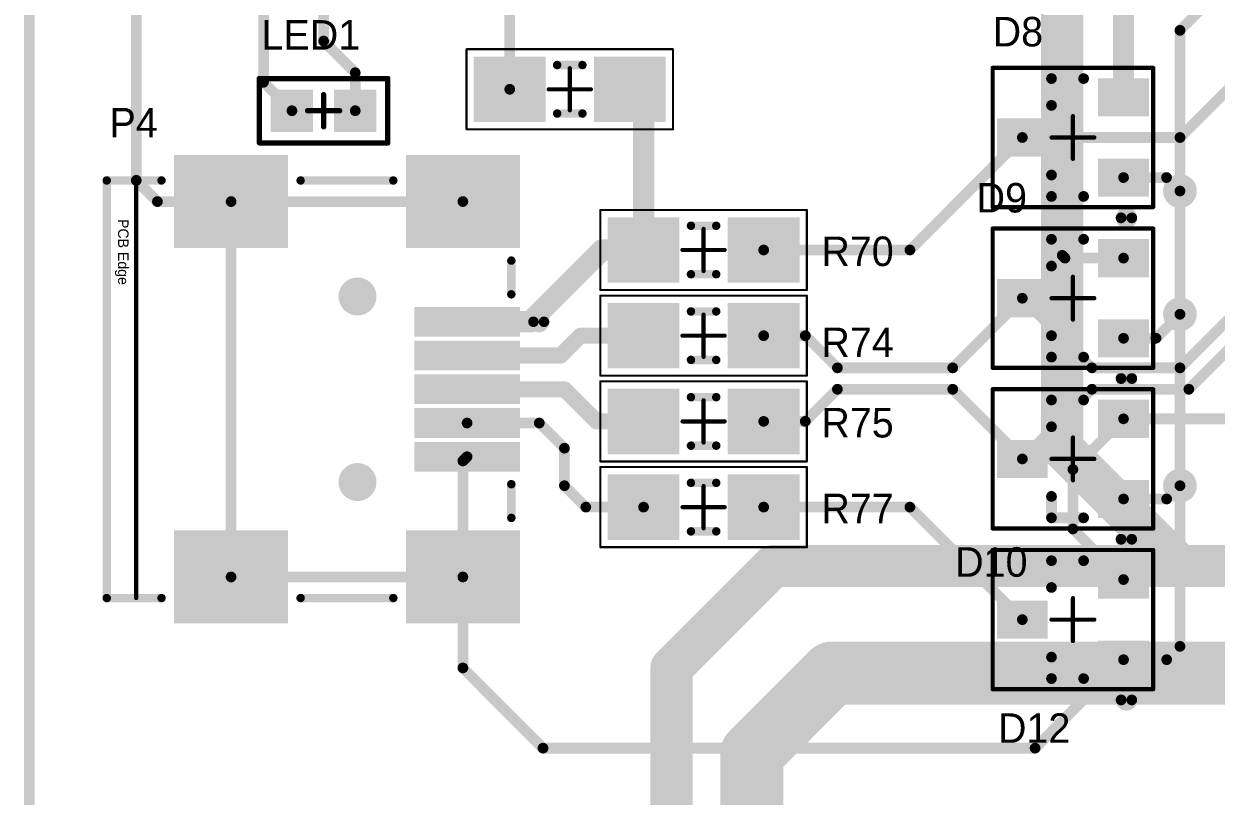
# Model space of a CAD drawing. Header units: millimetres. Extents: x 37 to 246, y 26 to 184.
# Drawn here: x 37.34 to 65.63, y 119.01 to 137.31 of the extents above; entities that cross this region are included whole.
import ezdxf

# ---------------------------------------------------------------- set-up
doc = ezdxf.new("R2010")
doc.units = ezdxf.units.MM
for name, color, linetype in [('BottomLayer', 5, 'Continuous'), ('BottomSolder', 6, 'Continuous'), ('KeepOutLayer', 6, 'Continuous'), ('Mechanical1', 6, 'Continuous'), ('Mechanical15', 56, 'Continuous'), ('MultiLayer', 9, 'Continuous'), ('PadHoleLayer', 156, 'Continuous'), ('TopLayer', 1, 'Continuous'), ('TopOverlay', 2, 'Continuous'), ('TopPaste', 8, 'Continuous'), ('TopSolder', 216, 'Continuous'), ('ViaHoleLayer', 16, 'Continuous')]:
    doc.layers.add(name, color=color, linetype=linetype)

msp = doc.modelspace()

# ---------------------------------------------------------------- linework, layer by layer
at = {"layer": 'BottomLayer'}
for points, const_width in [([(61.976, 131.826), (61.976, 138.684)], 1), ([(64.77, 137.16), (65.405, 137.795)], 0.254), ([(64.77, 133.35), (64.77, 137.16)], 0.254), ([(64.77, 130.429), (64.77, 133.35)], 0.254), ([(61.976, 127.254), (61.976, 131.826)], 1), ([(64.77, 126.365), (64.77, 130.429)], 0.254), ([(61.976, 127.254), (64.77, 124.46)], 1), ([(52.705, 122.047), (55.118, 124.46)], 1), ([(55.118, 124.46), (64.77, 124.46)], 1), ([(64.77, 124.46), (69.977, 124.46)], 1), ([(52.705, 96.52), (52.705, 122.047)], 1), ([(54.61, 120.015), (56.515, 121.92)], 1.5), ([(56.515, 121.92), (72.644, 121.92)], 1.5), ([(54.61, 109.855), (54.61, 120.015)], 1.5)]:
    msp.add_lwpolyline(points, dxfattribs=dict(at, const_width=const_width))
for points, const_width in [([(64.706, 137.16, 1), (64.834, 137.16, 1)], 0.127), ([(64.706, 137.16, 1), (64.834, 137.16, 1)], 0.127), ([(64.57, 133.35, 1), (64.97, 133.35, 1)], 0.4), ([(64.706, 133.35, 1), (64.834, 133.35, 1)], 0.127), ([(64.706, 133.35, 1), (64.834, 133.35, 1)], 0.127), ([(61.726, 131.826, 1), (62.226, 131.826, 1)], 0.5), ([(61.726, 131.826, 1), (62.226, 131.826, 1)], 0.5), ([(61.776, 131.826, 1), (62.176, 131.826, 1)], 0.4), ([(45.105, 130.851, 1), (45.405, 130.851, 1)], 0.3), ([(64.57, 130.429, 1), (64.97, 130.429, 1)], 0.4), ([(64.706, 130.429, 1), (64.834, 130.429, 1)], 0.127), ([(64.706, 130.429, 1), (64.834, 130.429, 1)], 0.127), ([(61.726, 127.254, 1), (62.226, 127.254, 1)], 0.5), ([(61.726, 127.254, 1), (62.226, 127.254, 1)], 0.5), ([(45.105, 126.451, 1), (45.405, 126.451, 1)], 0.3), ([(64.57, 126.365, 1), (64.97, 126.365, 1)], 0.4), ([(64.706, 126.365, 1), (64.834, 126.365, 1)], 0.127), ([(54.868, 124.46, 1), (55.368, 124.46, 1)], 0.5), ([(54.868, 124.46, 1), (55.368, 124.46, 1)], 0.5), ([(64.52, 124.46, 1), (65.02, 124.46, 1)], 0.5), ([(64.52, 124.46, 1), (65.02, 124.46, 1)], 0.5), ([(64.52, 124.46, 1), (65.02, 124.46, 1)], 0.5), ([(52.455, 122.047, 1), (52.955, 122.047, 1)], 0.5), ([(52.455, 122.047, 1), (52.955, 122.047, 1)], 0.5), ([(56.14, 121.92, 1), (56.89, 121.92, 1)], 0.75), ([(56.14, 121.92, 1), (56.89, 121.92, 1)], 0.75), ([(54.235, 120.015, 1), (54.985, 120.015, 1)], 0.75), ([(54.235, 120.015, 1), (54.985, 120.015, 1)], 0.75)]:
    msp.add_lwpolyline(points, format="xyb", close=True, dxfattribs=dict(at, const_width=const_width))
at = {"layer": 'BottomSolder', "const_width": 0.402}
for points in [[(45.054, 130.851, 1), (45.456, 130.851, 1)], [(45.054, 126.451, 1), (45.456, 126.451, 1)]]:
    msp.add_lwpolyline(points, format="xyb", close=True, dxfattribs=at)
at = {"layer": 'KeepOutLayer', "const_width": 0.254}
msp.add_lwpolyline([(37.465, 26.035), (37.465, 183.515)], dxfattribs=at)
at = {"layer": 'Mechanical1', "const_width": 0.1}
msp.add_lwpolyline([(40.005, 123.701), (40.005, 133.601)], dxfattribs=at)
at = {"layer": 'Mechanical1', "const_width": 0.05}
for points in [[(39.98, 133.601, 1), (40.03, 133.601, 1)], [(39.98, 123.701, 1), (40.03, 123.701, 1)]]:
    msp.add_lwpolyline(points, format="xyb", close=True, dxfattribs=at)
at = {"layer": 'Mechanical15'}
for points, const_width in [([(47.842, 134.813), (47.842, 136.713)], 0.05), ([(47.842, 136.713), (52.742, 136.713)], 0.05), ([(52.742, 134.813), (52.742, 136.713)], 0.05), ([(42.926, 136.017), (45.974, 136.017)], 0.127), ([(42.926, 134.493), (42.926, 136.017)], 0.127), ([(45.974, 134.493), (45.974, 136.017)], 0.127), ([(50.292, 135.263), (50.292, 136.263)], 0.1), ([(60.325, 132.969), (60.325, 136.271)], 0.1), ([(60.325, 136.271), (64.135, 136.271)], 0.1), ([(64.135, 132.969), (64.135, 136.271)], 0.1), ([(49.792, 135.763), (50.792, 135.763)], 0.1), ([(44.45, 134.874), (44.45, 135.636)], 0.127), ([(44.069, 135.255), (44.831, 135.255)], 0.127), ([(62.23, 134.112), (62.23, 135.128)], 0.1), ([(47.842, 134.813), (52.742, 134.813)], 0.05), ([(61.722, 134.62), (62.738, 134.62)], 0.1), ([(42.926, 134.493), (45.974, 134.493)], 0.127), ([(60.325, 132.969), (64.135, 132.969)], 0.1), ([(51.017, 131.003), (51.017, 132.903)], 0.05), ([(51.017, 132.903), (55.917, 132.903)], 0.05), ([(55.917, 131.003), (55.917, 132.903)], 0.05), ([(53.467, 131.453), (53.467, 132.453)], 0.1), ([(60.325, 129.159), (60.325, 132.461)], 0.1), ([(60.325, 132.461), (64.135, 132.461)], 0.1), ([(64.135, 129.159), (64.135, 132.461)], 0.1), ([(52.967, 131.953), (53.967, 131.953)], 0.1), ([(62.23, 130.302), (62.23, 131.318)], 0.1), ([(51.017, 131.003), (55.917, 131.003)], 0.05), ([(51.017, 130.871), (55.917, 130.871)], 0.05), ([(51.017, 128.971), (51.017, 130.871)], 0.05), ([(55.917, 128.971), (55.917, 130.871)], 0.05), ([(61.722, 130.81), (62.738, 130.81)], 0.1), ([(53.467, 129.421), (53.467, 130.421)], 0.1), ([(52.967, 129.921), (53.967, 129.921)], 0.1), ([(60.325, 129.159), (64.135, 129.159)], 0.1), ([(51.017, 128.971), (55.917, 128.971)], 0.05), ([(51.017, 126.939), (51.017, 128.839)], 0.05), ([(51.017, 128.839), (55.917, 128.839)], 0.05), ([(55.917, 126.939), (55.917, 128.839)], 0.05), ([(53.467, 127.389), (53.467, 128.389)], 0.1), ([(60.325, 125.349), (60.325, 128.651)], 0.1), ([(60.325, 128.651), (64.135, 128.651)], 0.1), ([(64.135, 125.349), (64.135, 128.651)], 0.1), ([(52.967, 127.889), (53.967, 127.889)], 0.1), ([(62.23, 126.492), (62.23, 127.508)], 0.1), ([(61.722, 127), (62.738, 127)], 0.1), ([(51.017, 126.939), (55.917, 126.939)], 0.05), ([(51.017, 126.807), (55.917, 126.807)], 0.05), ([(51.017, 124.907), (51.017, 126.807)], 0.05), ([(55.917, 124.907), (55.917, 126.807)], 0.05), ([(53.467, 125.357), (53.467, 126.357)], 0.1), ([(52.967, 125.857), (53.967, 125.857)], 0.1), ([(60.325, 125.349), (64.135, 125.349)], 0.1), ([(51.017, 124.907), (55.917, 124.907)], 0.05), ([(60.325, 121.539), (60.325, 124.841)], 0.1), ([(60.325, 124.841), (64.135, 124.841)], 0.1), ([(64.135, 121.539), (64.135, 124.841)], 0.1), ([(62.23, 122.682), (62.23, 123.698)], 0.1), ([(61.722, 123.19), (62.738, 123.19)], 0.1), ([(60.325, 121.539), (64.135, 121.539)], 0.1)]:
    msp.add_lwpolyline(points, dxfattribs=dict(at, const_width=const_width))
for points, const_width in [([(47.83, 136.713, 1), (47.854, 136.713, 1)], 0.025), ([(47.83, 136.713, 1), (47.854, 136.713, 1)], 0.025), ([(52.73, 136.713, 1), (52.754, 136.713, 1)], 0.025), ([(52.73, 136.713, 1), (52.754, 136.713, 1)], 0.025), ([(42.894, 136.017, 1), (42.958, 136.017, 1)], 0.0635), ([(42.894, 136.017, 1), (42.958, 136.017, 1)], 0.0635), ([(45.942, 136.017, 1), (46.006, 136.017, 1)], 0.0635), ([(45.942, 136.017, 1), (46.006, 136.017, 1)], 0.0635), ([(50.267, 136.263, 1), (50.317, 136.263, 1)], 0.05), ([(60.3, 136.271, 1), (60.35, 136.271, 1)], 0.05), ([(60.3, 136.271, 1), (60.35, 136.271, 1)], 0.05), ([(64.11, 136.271, 1), (64.16, 136.271, 1)], 0.05), ([(64.11, 136.271, 1), (64.16, 136.271, 1)], 0.05), ([(49.767, 135.763, 1), (49.817, 135.763, 1)], 0.05), ([(50.767, 135.763, 1), (50.817, 135.763, 1)], 0.05), ([(44.418, 135.636, 1), (44.482, 135.636, 1)], 0.0635), ([(44.037, 135.255, 1), (44.101, 135.255, 1)], 0.0635), ([(44.799, 135.255, 1), (44.863, 135.255, 1)], 0.0635), ([(50.267, 135.263, 1), (50.317, 135.263, 1)], 0.05), ([(62.205, 135.128, 1), (62.255, 135.128, 1)], 0.05), ([(44.418, 134.874, 1), (44.482, 134.874, 1)], 0.0635), ([(47.83, 134.813, 1), (47.854, 134.813, 1)], 0.025), ([(47.83, 134.813, 1), (47.854, 134.813, 1)], 0.025), ([(52.73, 134.813, 1), (52.754, 134.813, 1)], 0.025), ([(52.73, 134.813, 1), (52.754, 134.813, 1)], 0.025), ([(61.697, 134.62, 1), (61.747, 134.62, 1)], 0.05), ([(62.713, 134.62, 1), (62.763, 134.62, 1)], 0.05), ([(42.894, 134.493, 1), (42.958, 134.493, 1)], 0.0635), ([(42.894, 134.493, 1), (42.958, 134.493, 1)], 0.0635), ([(45.942, 134.493, 1), (46.006, 134.493, 1)], 0.0635), ([(45.942, 134.493, 1), (46.006, 134.493, 1)], 0.0635), ([(62.205, 134.112, 1), (62.255, 134.112, 1)], 0.05), ([(60.3, 132.969, 1), (60.35, 132.969, 1)], 0.05), ([(60.3, 132.969, 1), (60.35, 132.969, 1)], 0.05), ([(64.11, 132.969, 1), (64.16, 132.969, 1)], 0.05), ([(64.11, 132.969, 1), (64.16, 132.969, 1)], 0.05), ([(51.005, 132.903, 1), (51.029, 132.903, 1)], 0.025), ([(51.005, 132.903, 1), (51.029, 132.903, 1)], 0.025), ([(55.905, 132.903, 1), (55.929, 132.903, 1)], 0.025), ([(55.905, 132.903, 1), (55.929, 132.903, 1)], 0.025), ([(53.442, 132.453, 1), (53.492, 132.453, 1)], 0.05), ([(60.3, 132.461, 1), (60.35, 132.461, 1)], 0.05), ([(60.3, 132.461, 1), (60.35, 132.461, 1)], 0.05), ([(64.11, 132.461, 1), (64.16, 132.461, 1)], 0.05), ([(64.11, 132.461, 1), (64.16, 132.461, 1)], 0.05), ([(52.942, 131.953, 1), (52.992, 131.953, 1)], 0.05), ([(53.942, 131.953, 1), (53.992, 131.953, 1)], 0.05), ([(53.442, 131.453, 1), (53.492, 131.453, 1)], 0.05), ([(62.205, 131.318, 1), (62.255, 131.318, 1)], 0.05), ([(51.005, 131.003, 1), (51.029, 131.003, 1)], 0.025), ([(51.005, 131.003, 1), (51.029, 131.003, 1)], 0.025), ([(55.905, 131.003, 1), (55.929, 131.003, 1)], 0.025), ([(55.905, 131.003, 1), (55.929, 131.003, 1)], 0.025), ([(51.005, 130.871, 1), (51.029, 130.871, 1)], 0.025), ([(51.005, 130.871, 1), (51.029, 130.871, 1)], 0.025), ([(55.905, 130.871, 1), (55.929, 130.871, 1)], 0.025), ([(55.905, 130.871, 1), (55.929, 130.871, 1)], 0.025), ([(61.697, 130.81, 1), (61.747, 130.81, 1)], 0.05), ([(62.713, 130.81, 1), (62.763, 130.81, 1)], 0.05), ([(53.442, 130.421, 1), (53.492, 130.421, 1)], 0.05), ([(62.205, 130.302, 1), (62.255, 130.302, 1)], 0.05), ([(52.942, 129.921, 1), (52.992, 129.921, 1)], 0.05), ([(53.942, 129.921, 1), (53.992, 129.921, 1)], 0.05), ([(53.442, 129.421, 1), (53.492, 129.421, 1)], 0.05), ([(60.3, 129.159, 1), (60.35, 129.159, 1)], 0.05), ([(60.3, 129.159, 1), (60.35, 129.159, 1)], 0.05), ([(64.11, 129.159, 1), (64.16, 129.159, 1)], 0.05), ([(64.11, 129.159, 1), (64.16, 129.159, 1)], 0.05), ([(51.005, 128.971, 1), (51.029, 128.971, 1)], 0.025), ([(51.005, 128.971, 1), (51.029, 128.971, 1)], 0.025), ([(51.005, 128.839, 1), (51.029, 128.839, 1)], 0.025), ([(51.005, 128.839, 1), (51.029, 128.839, 1)], 0.025), ([(55.905, 128.971, 1), (55.929, 128.971, 1)], 0.025), ([(55.905, 128.971, 1), (55.929, 128.971, 1)], 0.025), ([(55.905, 128.839, 1), (55.929, 128.839, 1)], 0.025), ([(55.905, 128.839, 1), (55.929, 128.839, 1)], 0.025), ([(53.442, 128.389, 1), (53.492, 128.389, 1)], 0.05), ([(60.3, 128.651, 1), (60.35, 128.651, 1)], 0.05), ([(60.3, 128.651, 1), (60.35, 128.651, 1)], 0.05), ([(64.11, 128.651, 1), (64.16, 128.651, 1)], 0.05), ([(64.11, 128.651, 1), (64.16, 128.651, 1)], 0.05), ([(52.942, 127.889, 1), (52.992, 127.889, 1)], 0.05), ([(53.942, 127.889, 1), (53.992, 127.889, 1)], 0.05), ([(53.442, 127.389, 1), (53.492, 127.389, 1)], 0.05), ([(62.205, 127.508, 1), (62.255, 127.508, 1)], 0.05), ([(61.697, 127, 1), (61.747, 127, 1)], 0.05), ([(62.713, 127, 1), (62.763, 127, 1)], 0.05), ([(51.005, 126.939, 1), (51.029, 126.939, 1)], 0.025), ([(51.005, 126.939, 1), (51.029, 126.939, 1)], 0.025), ([(51.005, 126.807, 1), (51.029, 126.807, 1)], 0.025), ([(51.005, 126.807, 1), (51.029, 126.807, 1)], 0.025), ([(55.905, 126.939, 1), (55.929, 126.939, 1)], 0.025), ([(55.905, 126.939, 1), (55.929, 126.939, 1)], 0.025), ([(55.905, 126.807, 1), (55.929, 126.807, 1)], 0.025), ([(55.905, 126.807, 1), (55.929, 126.807, 1)], 0.025), ([(62.205, 126.492, 1), (62.255, 126.492, 1)], 0.05), ([(53.442, 126.357, 1), (53.492, 126.357, 1)], 0.05), ([(52.942, 125.857, 1), (52.992, 125.857, 1)], 0.05), ([(53.942, 125.857, 1), (53.992, 125.857, 1)], 0.05), ([(53.442, 125.357, 1), (53.492, 125.357, 1)], 0.05), ([(60.3, 125.349, 1), (60.35, 125.349, 1)], 0.05), ([(60.3, 125.349, 1), (60.35, 125.349, 1)], 0.05), ([(64.11, 125.349, 1), (64.16, 125.349, 1)], 0.05), ([(64.11, 125.349, 1), (64.16, 125.349, 1)], 0.05), ([(51.005, 124.907, 1), (51.029, 124.907, 1)], 0.025), ([(51.005, 124.907, 1), (51.029, 124.907, 1)], 0.025), ([(55.905, 124.907, 1), (55.929, 124.907, 1)], 0.025), ([(55.905, 124.907, 1), (55.929, 124.907, 1)], 0.025), ([(60.3, 124.841, 1), (60.35, 124.841, 1)], 0.05), ([(60.3, 124.841, 1), (60.35, 124.841, 1)], 0.05), ([(64.11, 124.841, 1), (64.16, 124.841, 1)], 0.05), ([(64.11, 124.841, 1), (64.16, 124.841, 1)], 0.05), ([(62.205, 123.698, 1), (62.255, 123.698, 1)], 0.05), ([(61.697, 123.19, 1), (61.747, 123.19, 1)], 0.05), ([(62.713, 123.19, 1), (62.763, 123.19, 1)], 0.05), ([(62.205, 122.682, 1), (62.255, 122.682, 1)], 0.05), ([(60.3, 121.539, 1), (60.35, 121.539, 1)], 0.05), ([(60.3, 121.539, 1), (60.35, 121.539, 1)], 0.05), ([(64.11, 121.539, 1), (64.16, 121.539, 1)], 0.05), ([(64.11, 121.539, 1), (64.16, 121.539, 1)], 0.05)]:
    msp.add_lwpolyline(points, format="xyb", close=True, dxfattribs=dict(at, const_width=const_width))
at = {"layer": 'MultiLayer', "const_width": 0.4}
for points in [[(64.57, 133.35, 1), (64.97, 133.35, 1)], [(61.776, 131.826, 1), (62.176, 131.826, 1)], [(64.57, 130.429, 1), (64.97, 130.429, 1)], [(64.57, 126.365, 1), (64.97, 126.365, 1)]]:
    msp.add_lwpolyline(points, format="xyb", close=True, dxfattribs=at)
at = {"layer": 'PadHoleLayer', "const_width": 0.45}
for points in [[(45.03, 130.851, 1), (45.48, 130.851, 1)], [(45.03, 126.451, 1), (45.48, 126.451, 1)]]:
    msp.add_lwpolyline(points, format="xyb", close=True, dxfattribs=at)
at = {"layer": 'TopLayer'}
for points, const_width in [([(40.005, 133.604), (40.005, 142.113)], 0.254), ([(48.867, 135.763), (48.867, 140.087)], 0.254), ([(44.45, 136.906), (44.45, 139.827)], 0.254), ([(63.43, 135.57), (63.43, 139.575)], 0.5), ([(43.025, 135.93), (43.025, 138.43)], 0.254), ([(64.77, 134.62), (68.58, 138.43)], 0.254), ([(44.45, 136.906), (45.2, 136.156)], 0.254), ([(45.2, 135.255), (45.2, 136.156)], 0.254), ([(43.025, 135.93), (43.7, 135.255)], 0.254), ([(51.717, 135.763), (52.042, 135.438)], 0.508), ([(52.042, 131.953), (52.042, 135.438)], 0.508), ([(58.363, 131.953), (61.03, 134.62)], 0.254), ([(61.03, 134.62), (64.77, 134.62)], 0.254), ([(40.005, 133.604), (40.508, 133.101)], 0.254), ([(63.43, 133.67), (64.45, 133.67)], 0.254), ([(64.45, 133.67), (64.77, 133.35)], 0.254), ([(40.508, 133.101), (42.255, 133.101)], 0.254), ([(42.255, 133.101), (47.755, 133.101)], 0.254), ([(42.255, 124.201), (42.255, 133.101)], 0.254), ([(49.352, 130.251), (51.054, 131.953)], 0.508), ([(51.054, 131.953), (52.042, 131.953)], 0.508), ([(54.892, 131.953), (58.363, 131.953)], 0.254), ([(61.976, 131.826), (62.042, 131.76)], 0.254), ([(62.042, 131.76), (63.43, 131.76)], 0.254), ([(59.379, 129.159), (61.03, 130.81)], 0.254), ([(61.03, 130.81), (62.681, 129.159)], 0.254), ([(47.855, 130.251), (49.352, 130.251)], 0.508), ([(64.201, 129.86), (64.77, 130.429)], 0.254), ([(64.77, 129.159), (66.04, 130.429)], 0.254), ([(64.98, 128.651), (66.548, 130.219)], 0.254), ([(50.076, 129.451), (50.546, 129.921)], 0.381), ([(50.546, 129.921), (52.042, 129.921)], 0.381), ([(54.892, 129.921), (55.88, 129.921)], 0.254), ([(55.88, 129.921), (56.642, 129.159)], 0.254), ([(63.43, 129.86), (64.201, 129.86)], 0.254), ([(47.855, 129.451), (50.076, 129.451)], 0.381), ([(56.642, 129.159), (59.379, 129.159)], 0.254), ([(62.681, 129.159), (64.77, 129.159)], 0.254), ([(47.855, 128.651), (50.165, 128.651)], 0.381), ([(50.165, 128.651), (50.927, 127.889)], 0.381), ([(55.88, 127.889), (56.642, 128.651)], 0.254), ([(56.642, 128.651), (59.379, 128.651)], 0.254), ([(59.379, 128.651), (61.03, 127)], 0.254), ([(61.03, 127), (62.681, 128.651)], 0.254), ([(62.681, 128.651), (64.98, 128.651)], 0.254), ([(47.855, 127.851), (49.568, 127.851)], 0.254), ([(49.568, 127.851), (50.165, 127.254)], 0.254), ([(50.927, 127.889), (52.042, 127.889)], 0.381), ([(54.892, 127.889), (55.88, 127.889)], 0.254), ([(62.23, 126.75), (63.43, 127.95)], 0.254), ([(63.43, 127.95), (68.019, 127.95)], 0.254), ([(50.165, 126.365), (50.165, 127.254)], 0.254), ([(47.755, 126.951), (47.855, 127.051)], 0.254), ([(47.755, 124.201), (47.755, 126.951)], 0.254), ([(62.23, 125.34), (62.23, 126.75)], 0.254), ([(50.165, 126.365), (50.673, 125.857)], 0.254), ([(64.455, 126.05), (64.77, 126.365)], 0.254), ([(64.77, 122.555), (64.77, 126.365)], 0.254), ([(63.43, 126.05), (64.455, 126.05)], 0.254), ([(50.673, 125.857), (52.042, 125.857)], 0.254), ([(54.892, 125.857), (58.363, 125.857)], 0.254), ([(58.363, 125.857), (61.03, 123.19)], 0.254), ([(62.23, 125.34), (63.43, 124.14)], 0.254), ([(42.255, 124.201), (47.755, 124.201)], 0.254), ([(47.755, 122.044), (47.755, 124.201)], 0.254), ([(64.455, 122.24), (64.77, 122.555)], 0.254), ([(61.332, 120.142), (63.43, 122.24)], 0.254), ([(63.43, 122.24), (64.455, 122.24)], 0.254), ([(47.755, 122.044), (49.657, 120.142)], 0.254), ([(49.657, 120.142), (61.332, 120.142)], 0.254)]:
    msp.add_lwpolyline(points, dxfattribs=dict(at, const_width=const_width))
for points, const_width in [([(44.386, 136.906, 1), (44.514, 136.906, 1)], 0.127), ([(44.386, 136.906, 1), (44.514, 136.906, 1)], 0.127), ([(45.137, 136.156, 1), (45.264, 136.156, 1)], 0.127), ([(45.137, 136.156, 1), (45.264, 136.156, 1)], 0.127), ([(42.961, 135.93, 1), (43.088, 135.93, 1)], 0.127), ([(42.961, 135.93, 1), (43.088, 135.93, 1)], 0.127), ([(48.804, 135.763, 1), (48.931, 135.763, 1)], 0.127), ([(51.59, 135.763, 1), (51.844, 135.763, 1)], 0.254), ([(63.305, 135.57, 1), (63.555, 135.57, 1)], 0.25), ([(51.915, 135.438, 1), (52.169, 135.438, 1)], 0.254), ([(51.915, 135.438, 1), (52.169, 135.438, 1)], 0.254), ([(43.636, 135.255, 1), (43.763, 135.255, 1)], 0.127), ([(45.137, 135.255, 1), (45.264, 135.255, 1)], 0.127), ([(60.966, 134.62, 1), (61.093, 134.62, 1)], 0.127), ([(60.966, 134.62, 1), (61.093, 134.62, 1)], 0.127), ([(64.706, 134.62, 1), (64.834, 134.62, 1)], 0.127), ([(64.706, 134.62, 1), (64.834, 134.62, 1)], 0.127), ([(39.941, 133.604, 1), (40.069, 133.604, 1)], 0.127), ([(39.941, 133.604, 1), (40.069, 133.604, 1)], 0.127), ([(63.367, 133.67, 1), (63.494, 133.67, 1)], 0.127), ([(64.387, 133.67, 1), (64.514, 133.67, 1)], 0.127), ([(64.387, 133.67, 1), (64.514, 133.67, 1)], 0.127), ([(64.57, 133.35, 1), (64.97, 133.35, 1)], 0.4), ([(64.706, 133.35, 1), (64.834, 133.35, 1)], 0.127), ([(40.444, 133.101, 1), (40.571, 133.101, 1)], 0.127), ([(40.444, 133.101, 1), (40.571, 133.101, 1)], 0.127), ([(42.192, 133.101, 1), (42.319, 133.101, 1)], 0.127), ([(42.192, 133.101, 1), (42.319, 133.101, 1)], 0.127), ([(42.192, 133.101, 1), (42.319, 133.101, 1)], 0.127), ([(47.691, 133.101, 1), (47.818, 133.101, 1)], 0.127), ([(50.927, 131.953, 1), (51.181, 131.953, 1)], 0.254), ([(50.927, 131.953, 1), (51.181, 131.953, 1)], 0.254), ([(51.915, 131.953, 1), (52.169, 131.953, 1)], 0.254), ([(51.915, 131.953, 1), (52.169, 131.953, 1)], 0.254), ([(61.776, 131.826, 1), (62.176, 131.826, 1)], 0.4), ([(54.829, 131.953, 1), (54.956, 131.953, 1)], 0.127), ([(58.299, 131.953, 1), (58.426, 131.953, 1)], 0.127), ([(58.299, 131.953, 1), (58.426, 131.953, 1)], 0.127), ([(61.912, 131.826, 1), (62.039, 131.826, 1)], 0.127), ([(61.978, 131.76, 1), (62.105, 131.76, 1)], 0.127), ([(61.978, 131.76, 1), (62.105, 131.76, 1)], 0.127), ([(63.367, 131.76, 1), (63.494, 131.76, 1)], 0.127), ([(45.105, 130.851, 1), (45.405, 130.851, 1)], 0.3), ([(60.966, 130.81, 1), (61.093, 130.81, 1)], 0.127), ([(60.966, 130.81, 1), (61.093, 130.81, 1)], 0.127), ([(64.57, 130.429, 1), (64.97, 130.429, 1)], 0.4), ([(47.728, 130.251, 1), (47.982, 130.251, 1)], 0.254), ([(49.225, 130.251, 1), (49.479, 130.251, 1)], 0.254), ([(49.225, 130.251, 1), (49.479, 130.251, 1)], 0.254), ([(64.706, 130.429, 1), (64.834, 130.429, 1)], 0.127), ([(50.451, 129.921, 1), (50.641, 129.921, 1)], 0.191), ([(50.451, 129.921, 1), (50.641, 129.921, 1)], 0.191), ([(51.947, 129.921, 1), (52.137, 129.921, 1)], 0.191), ([(54.829, 129.921, 1), (54.956, 129.921, 1)], 0.127), ([(55.816, 129.921, 1), (55.944, 129.921, 1)], 0.127), ([(55.816, 129.921, 1), (55.944, 129.921, 1)], 0.127), ([(63.367, 129.86, 1), (63.494, 129.86, 1)], 0.127), ([(64.137, 129.86, 1), (64.264, 129.86, 1)], 0.127), ([(64.137, 129.86, 1), (64.264, 129.86, 1)], 0.127), ([(47.76, 129.451, 1), (47.95, 129.451, 1)], 0.191), ([(49.981, 129.451, 1), (50.171, 129.451, 1)], 0.191), ([(49.981, 129.451, 1), (50.171, 129.451, 1)], 0.191), ([(56.578, 129.159, 1), (56.705, 129.159, 1)], 0.127), ([(56.578, 129.159, 1), (56.705, 129.159, 1)], 0.127), ([(59.315, 129.159, 1), (59.442, 129.159, 1)], 0.127), ([(59.315, 129.159, 1), (59.442, 129.159, 1)], 0.127), ([(62.617, 129.159, 1), (62.744, 129.159, 1)], 0.127), ([(62.617, 129.159, 1), (62.744, 129.159, 1)], 0.127), ([(64.706, 129.159, 1), (64.834, 129.159, 1)], 0.127), ([(64.706, 129.159, 1), (64.834, 129.159, 1)], 0.127), ([(47.76, 128.651, 1), (47.95, 128.651, 1)], 0.191), ([(50.07, 128.651, 1), (50.26, 128.651, 1)], 0.191), ([(50.07, 128.651, 1), (50.26, 128.651, 1)], 0.191), ([(56.578, 128.651, 1), (56.705, 128.651, 1)], 0.127), ([(56.578, 128.651, 1), (56.705, 128.651, 1)], 0.127), ([(59.315, 128.651, 1), (59.442, 128.651, 1)], 0.127), ([(59.315, 128.651, 1), (59.442, 128.651, 1)], 0.127), ([(62.617, 128.651, 1), (62.744, 128.651, 1)], 0.127), ([(62.617, 128.651, 1), (62.744, 128.651, 1)], 0.127), ([(64.917, 128.651, 1), (65.044, 128.651, 1)], 0.127), ([(64.917, 128.651, 1), (65.044, 128.651, 1)], 0.127), ([(47.791, 127.851, 1), (47.918, 127.851, 1)], 0.127), ([(49.504, 127.851, 1), (49.631, 127.851, 1)], 0.127), ([(49.504, 127.851, 1), (49.631, 127.851, 1)], 0.127), ([(50.832, 127.889, 1), (51.022, 127.889, 1)], 0.191), ([(50.832, 127.889, 1), (51.022, 127.889, 1)], 0.191), ([(51.947, 127.889, 1), (52.137, 127.889, 1)], 0.191), ([(54.829, 127.889, 1), (54.956, 127.889, 1)], 0.127), ([(55.816, 127.889, 1), (55.944, 127.889, 1)], 0.127), ([(55.816, 127.889, 1), (55.944, 127.889, 1)], 0.127), ([(63.367, 127.95, 1), (63.494, 127.95, 1)], 0.127), ([(63.367, 127.95, 1), (63.494, 127.95, 1)], 0.127), ([(50.101, 127.254, 1), (50.228, 127.254, 1)], 0.127), ([(50.101, 127.254, 1), (50.228, 127.254, 1)], 0.127), ([(47.691, 126.951, 1), (47.818, 126.951, 1)], 0.127), ([(47.691, 126.951, 1), (47.818, 126.951, 1)], 0.127), ([(47.791, 127.051, 1), (47.918, 127.051, 1)], 0.127), ([(60.966, 127, 1), (61.093, 127, 1)], 0.127), ([(60.966, 127, 1), (61.093, 127, 1)], 0.127), ([(45.105, 126.451, 1), (45.405, 126.451, 1)], 0.3), ([(62.166, 126.75, 1), (62.293, 126.75, 1)], 0.127), ([(62.166, 126.75, 1), (62.293, 126.75, 1)], 0.127), ([(64.57, 126.365, 1), (64.97, 126.365, 1)], 0.4), ([(50.101, 126.365, 1), (50.228, 126.365, 1)], 0.127), ([(50.101, 126.365, 1), (50.228, 126.365, 1)], 0.127), ([(64.706, 126.365, 1), (64.834, 126.365, 1)], 0.127), ([(64.706, 126.365, 1), (64.834, 126.365, 1)], 0.127), ([(63.367, 126.05, 1), (63.494, 126.05, 1)], 0.127), ([(64.391, 126.05, 1), (64.518, 126.05, 1)], 0.127), ([(64.391, 126.05, 1), (64.518, 126.05, 1)], 0.127), ([(50.609, 125.857, 1), (50.736, 125.857, 1)], 0.127), ([(50.609, 125.857, 1), (50.736, 125.857, 1)], 0.127), ([(51.979, 125.857, 1), (52.106, 125.857, 1)], 0.127), ([(54.829, 125.857, 1), (54.956, 125.857, 1)], 0.127), ([(58.299, 125.857, 1), (58.426, 125.857, 1)], 0.127), ([(58.299, 125.857, 1), (58.426, 125.857, 1)], 0.127), ([(62.166, 125.34, 1), (62.293, 125.34, 1)], 0.127), ([(62.166, 125.34, 1), (62.293, 125.34, 1)], 0.127), ([(42.192, 124.201, 1), (42.319, 124.201, 1)], 0.127), ([(42.192, 124.201, 1), (42.319, 124.201, 1)], 0.127), ([(47.691, 124.201, 1), (47.818, 124.201, 1)], 0.127), ([(47.691, 124.201, 1), (47.818, 124.201, 1)], 0.127), ([(47.691, 124.201, 1), (47.818, 124.201, 1)], 0.127), ([(63.367, 124.14, 1), (63.494, 124.14, 1)], 0.127), ([(60.966, 123.19, 1), (61.093, 123.19, 1)], 0.127), ([(64.706, 122.555, 1), (64.834, 122.555, 1)], 0.127), ([(64.706, 122.555, 1), (64.834, 122.555, 1)], 0.127), ([(63.367, 122.24, 1), (63.494, 122.24, 1)], 0.127), ([(63.367, 122.24, 1), (63.494, 122.24, 1)], 0.127), ([(64.391, 122.24, 1), (64.518, 122.24, 1)], 0.127), ([(64.391, 122.24, 1), (64.518, 122.24, 1)], 0.127), ([(47.691, 122.044, 1), (47.818, 122.044, 1)], 0.127), ([(47.691, 122.044, 1), (47.818, 122.044, 1)], 0.127), ([(49.593, 120.142, 1), (49.72, 120.142, 1)], 0.127), ([(49.593, 120.142, 1), (49.72, 120.142, 1)], 0.127), ([(61.269, 120.142, 1), (61.396, 120.142, 1)], 0.127), ([(61.269, 120.142, 1), (61.396, 120.142, 1)], 0.127)]:
    msp.add_lwpolyline(points, format="xyb", close=True, dxfattribs=dict(at, const_width=const_width))
for points in [[(48.117, 136.438), (48.117, 135.088), (49.617, 136.438), (49.617, 135.088)], [(50.967, 136.438), (50.967, 135.088), (52.467, 136.438), (52.467, 135.088)], [(63.93, 135.92), (62.93, 135.92), (63.93, 135.22), (62.93, 135.22)], [(44.1, 135.655), (43.3, 135.655), (44.1, 134.855), (43.3, 134.855)], [(45.6, 135.655), (44.8, 135.655), (45.6, 134.855), (44.8, 134.855)], [(61.53, 134.97), (60.53, 134.97), (61.53, 134.27), (60.53, 134.27)], [(41.005, 134.101), (41.005, 132.101), (43.505, 134.101), (43.505, 132.101)], [(46.505, 134.101), (46.505, 132.101), (49.005, 134.101), (49.005, 132.101)], [(63.93, 134.02), (62.93, 134.02), (63.93, 133.32), (62.93, 133.32)], [(51.292, 132.628), (51.292, 131.278), (52.792, 132.628), (52.792, 131.278)], [(54.142, 132.628), (54.142, 131.278), (55.642, 132.628), (55.642, 131.278)], [(63.93, 132.11), (62.93, 132.11), (63.93, 131.41), (62.93, 131.41)], [(61.53, 131.16), (60.53, 131.16), (61.53, 130.46), (60.53, 130.46)], [(46.705, 130.501), (46.705, 130.001), (49.005, 130.501), (49.005, 130.001)], [(51.292, 130.596), (51.292, 129.246), (52.792, 130.596), (52.792, 129.246)], [(54.142, 130.596), (54.142, 129.246), (55.642, 130.596), (55.642, 129.246)], [(63.93, 130.21), (62.93, 130.21), (63.93, 129.51), (62.93, 129.51)], [(46.705, 129.701), (46.705, 129.201), (49.005, 129.701), (49.005, 129.201)], [(46.705, 128.901), (46.705, 128.401), (49.005, 128.901), (49.005, 128.401)], [(51.292, 128.564), (51.292, 127.214), (52.792, 128.564), (52.792, 127.214)], [(54.142, 128.564), (54.142, 127.214), (55.642, 128.564), (55.642, 127.214)], [(63.93, 128.3), (62.93, 128.3), (63.93, 127.6), (62.93, 127.6)], [(46.705, 128.101), (46.705, 127.601), (49.005, 128.101), (49.005, 127.601)], [(61.53, 127.35), (60.53, 127.35), (61.53, 126.65), (60.53, 126.65)], [(46.705, 127.301), (46.705, 126.801), (49.005, 127.301), (49.005, 126.801)], [(51.292, 126.532), (51.292, 125.182), (52.792, 126.532), (52.792, 125.182)], [(54.142, 126.532), (54.142, 125.182), (55.642, 126.532), (55.642, 125.182)], [(63.93, 126.4), (62.93, 126.4), (63.93, 125.7), (62.93, 125.7)], [(41.005, 125.201), (41.005, 123.201), (43.505, 125.201), (43.505, 123.201)], [(46.505, 125.201), (46.505, 123.201), (49.005, 125.201), (49.005, 123.201)], [(63.93, 124.49), (62.93, 124.49), (63.93, 123.79), (62.93, 123.79)], [(61.53, 123.54), (60.53, 123.54), (61.53, 122.84), (60.53, 122.84)], [(63.93, 122.59), (62.93, 122.59), (63.93, 121.89), (62.93, 121.89)]]:
    msp.add_solid(points, dxfattribs=at)
at = {"layer": 'TopOverlay'}
for points, const_width in [([(49.992, 136.338), (50.592, 136.338)], 0.2), ([(61.722, 136.017), (62.484, 136.017)], 0.254), ([(61.722, 135.382), (61.722, 136.017)], 0.254), ([(49.992, 135.188), (50.592, 135.188)], 0.2), ([(61.722, 133.223), (61.722, 133.731)], 0.254), ([(39.305, 133.601), (40.605, 133.601)], 0.2), ([(39.305, 123.701), (39.305, 133.601)], 0.2), ([(43.905, 133.601), (46.105, 133.601)], 0.2), ([(61.722, 133.223), (62.484, 133.223)], 0.254), ([(53.167, 132.528), (53.767, 132.528)], 0.2), ([(61.722, 132.207), (62.484, 132.207)], 0.254), ([(61.722, 131.572), (61.722, 132.207)], 0.254), ([(48.905, 130.901), (48.905, 131.701)], 0.2), ([(53.167, 131.378), (53.767, 131.378)], 0.2), ([(53.167, 130.496), (53.767, 130.496)], 0.2), ([(61.722, 129.413), (61.722, 129.921)], 0.254), ([(53.167, 129.346), (53.767, 129.346)], 0.2), ([(61.722, 129.413), (62.484, 129.413)], 0.254), ([(53.167, 128.464), (53.767, 128.464)], 0.2), ([(61.722, 128.397), (62.484, 128.397)], 0.254), ([(61.722, 127.762), (61.722, 128.397)], 0.254), ([(53.167, 127.314), (53.767, 127.314)], 0.2), ([(48.905, 125.601), (48.905, 126.401)], 0.2), ([(53.167, 126.432), (53.767, 126.432)], 0.2), ([(61.722, 125.603), (61.722, 126.111)], 0.254), ([(61.722, 125.603), (62.484, 125.603)], 0.254), ([(53.167, 125.282), (53.767, 125.282)], 0.2), ([(61.722, 124.587), (62.484, 124.587)], 0.254), ([(61.722, 123.952), (61.722, 124.587)], 0.254), ([(39.305, 123.701), (40.605, 123.701)], 0.2), ([(43.905, 123.701), (46.105, 123.701)], 0.2), ([(61.722, 121.793), (61.722, 122.301)], 0.254), ([(61.722, 121.793), (62.484, 121.793)], 0.254)]:
    msp.add_lwpolyline(points, dxfattribs=dict(at, const_width=const_width))
for points, const_width in [([(49.942, 136.338, 1), (50.042, 136.338, 1)], 0.1), ([(50.542, 136.338, 1), (50.642, 136.338, 1)], 0.1), ([(61.658, 136.017, 1), (61.785, 136.017, 1)], 0.127), ([(61.658, 136.017, 1), (61.785, 136.017, 1)], 0.127), ([(62.42, 136.017, 1), (62.547, 136.017, 1)], 0.127), ([(49.942, 135.188, 1), (50.042, 135.188, 1)], 0.1), ([(50.542, 135.188, 1), (50.642, 135.188, 1)], 0.1), ([(61.658, 135.382, 1), (61.785, 135.382, 1)], 0.127), ([(61.658, 133.731, 1), (61.785, 133.731, 1)], 0.127), ([(39.255, 133.601, 1), (39.355, 133.601, 1)], 0.1), ([(39.255, 133.601, 1), (39.355, 133.601, 1)], 0.1), ([(40.555, 133.601, 1), (40.655, 133.601, 1)], 0.1), ([(43.855, 133.601, 1), (43.955, 133.601, 1)], 0.1), ([(46.055, 133.601, 1), (46.155, 133.601, 1)], 0.1), ([(61.658, 133.223, 1), (61.785, 133.223, 1)], 0.127), ([(61.658, 133.223, 1), (61.785, 133.223, 1)], 0.127), ([(62.42, 133.223, 1), (62.547, 133.223, 1)], 0.127), ([(63.627, 132.715, 1), (63.373, 132.715, 1)], 0.254), ([(63.309, 132.715, 1), (63.437, 132.715, 1)], 0.127), ([(63.563, 132.715, 1), (63.69, 132.715, 1)], 0.127), ([(53.117, 132.528, 1), (53.217, 132.528, 1)], 0.1), ([(53.717, 132.528, 1), (53.817, 132.528, 1)], 0.1), ([(61.658, 132.207, 1), (61.785, 132.207, 1)], 0.127), ([(61.658, 132.207, 1), (61.785, 132.207, 1)], 0.127), ([(62.42, 132.207, 1), (62.547, 132.207, 1)], 0.127), ([(48.855, 131.701, 1), (48.955, 131.701, 1)], 0.1), ([(61.658, 131.572, 1), (61.785, 131.572, 1)], 0.127), ([(53.117, 131.378, 1), (53.217, 131.378, 1)], 0.1), ([(53.717, 131.378, 1), (53.817, 131.378, 1)], 0.1), ([(48.855, 130.901, 1), (48.955, 130.901, 1)], 0.1), ([(49.68, 130.251, 1), (49.43, 130.251, 1)], 0.25), ([(53.117, 130.496, 1), (53.217, 130.496, 1)], 0.1), ([(53.717, 130.496, 1), (53.817, 130.496, 1)], 0.1), ([(49.368, 130.251, 1), (49.492, 130.251, 1)], 0.125), ([(49.618, 130.251, 1), (49.743, 130.251, 1)], 0.125), ([(61.658, 129.921, 1), (61.785, 129.921, 1)], 0.127), ([(53.117, 129.346, 1), (53.217, 129.346, 1)], 0.1), ([(53.717, 129.346, 1), (53.817, 129.346, 1)], 0.1), ([(61.658, 129.413, 1), (61.785, 129.413, 1)], 0.127), ([(61.658, 129.413, 1), (61.785, 129.413, 1)], 0.127), ([(62.42, 129.413, 1), (62.547, 129.413, 1)], 0.127), ([(63.627, 128.905, 1), (63.373, 128.905, 1)], 0.254), ([(63.309, 128.905, 1), (63.437, 128.905, 1)], 0.127), ([(63.563, 128.905, 1), (63.69, 128.905, 1)], 0.127), ([(53.117, 128.464, 1), (53.217, 128.464, 1)], 0.1), ([(53.717, 128.464, 1), (53.817, 128.464, 1)], 0.1), ([(61.658, 128.397, 1), (61.785, 128.397, 1)], 0.127), ([(61.658, 128.397, 1), (61.785, 128.397, 1)], 0.127), ([(62.42, 128.397, 1), (62.547, 128.397, 1)], 0.127), ([(61.658, 127.762, 1), (61.785, 127.762, 1)], 0.127), ([(53.117, 127.314, 1), (53.217, 127.314, 1)], 0.1), ([(53.717, 127.314, 1), (53.817, 127.314, 1)], 0.1), ([(48.855, 126.401, 1), (48.955, 126.401, 1)], 0.1), ([(53.117, 126.432, 1), (53.217, 126.432, 1)], 0.1), ([(53.717, 126.432, 1), (53.817, 126.432, 1)], 0.1), ([(61.658, 126.111, 1), (61.785, 126.111, 1)], 0.127), ([(48.855, 125.601, 1), (48.955, 125.601, 1)], 0.1), ([(61.658, 125.603, 1), (61.785, 125.603, 1)], 0.127), ([(61.658, 125.603, 1), (61.785, 125.603, 1)], 0.127), ([(62.42, 125.603, 1), (62.547, 125.603, 1)], 0.127), ([(53.117, 125.282, 1), (53.217, 125.282, 1)], 0.1), ([(53.717, 125.282, 1), (53.817, 125.282, 1)], 0.1), ([(63.627, 125.095, 1), (63.373, 125.095, 1)], 0.254), ([(63.309, 125.095, 1), (63.437, 125.095, 1)], 0.127), ([(63.563, 125.095, 1), (63.69, 125.095, 1)], 0.127), ([(61.658, 124.587, 1), (61.785, 124.587, 1)], 0.127), ([(61.658, 124.587, 1), (61.785, 124.587, 1)], 0.127), ([(62.42, 124.587, 1), (62.547, 124.587, 1)], 0.127), ([(61.658, 123.952, 1), (61.785, 123.952, 1)], 0.127), ([(39.255, 123.701, 1), (39.355, 123.701, 1)], 0.1), ([(39.255, 123.701, 1), (39.355, 123.701, 1)], 0.1), ([(40.555, 123.701, 1), (40.655, 123.701, 1)], 0.1), ([(43.855, 123.701, 1), (43.955, 123.701, 1)], 0.1), ([(46.055, 123.701, 1), (46.155, 123.701, 1)], 0.1), ([(61.658, 122.301, 1), (61.785, 122.301, 1)], 0.127), ([(61.658, 121.793, 1), (61.785, 121.793, 1)], 0.127), ([(61.658, 121.793, 1), (61.785, 121.793, 1)], 0.127), ([(62.42, 121.793, 1), (62.547, 121.793, 1)], 0.127), ([(63.627, 121.285, 1), (63.373, 121.285, 1)], 0.254), ([(63.309, 121.285, 1), (63.437, 121.285, 1)], 0.127), ([(63.563, 121.285, 1), (63.69, 121.285, 1)], 0.127)]:
    msp.add_lwpolyline(points, format="xyb", close=True, dxfattribs=dict(at, const_width=const_width))
at = {"layer": 'TopPaste'}
for points in [[(48.117, 136.438), (48.117, 135.088), (49.617, 136.438), (49.617, 135.088)], [(50.967, 136.438), (50.967, 135.088), (52.467, 136.438), (52.467, 135.088)], [(63.93, 135.92), (62.93, 135.92), (63.93, 135.22), (62.93, 135.22)], [(44.1, 135.655), (43.3, 135.655), (44.1, 134.855), (43.3, 134.855)], [(45.6, 135.655), (44.8, 135.655), (45.6, 134.855), (44.8, 134.855)], [(61.53, 134.97), (60.53, 134.97), (61.53, 134.27), (60.53, 134.27)], [(41.005, 134.101), (41.005, 132.101), (43.505, 134.101), (43.505, 132.101)], [(46.505, 134.101), (46.505, 132.101), (49.005, 134.101), (49.005, 132.101)], [(63.93, 134.02), (62.93, 134.02), (63.93, 133.32), (62.93, 133.32)], [(51.292, 132.628), (51.292, 131.278), (52.792, 132.628), (52.792, 131.278)], [(54.142, 132.628), (54.142, 131.278), (55.642, 132.628), (55.642, 131.278)], [(63.93, 132.11), (62.93, 132.11), (63.93, 131.41), (62.93, 131.41)], [(61.53, 131.16), (60.53, 131.16), (61.53, 130.46), (60.53, 130.46)], [(46.705, 130.501), (46.705, 130.001), (49.005, 130.501), (49.005, 130.001)], [(51.292, 130.596), (51.292, 129.246), (52.792, 130.596), (52.792, 129.246)], [(54.142, 130.596), (54.142, 129.246), (55.642, 130.596), (55.642, 129.246)], [(63.93, 130.21), (62.93, 130.21), (63.93, 129.51), (62.93, 129.51)], [(46.705, 129.701), (46.705, 129.201), (49.005, 129.701), (49.005, 129.201)], [(46.705, 128.901), (46.705, 128.401), (49.005, 128.901), (49.005, 128.401)], [(51.292, 128.564), (51.292, 127.214), (52.792, 128.564), (52.792, 127.214)], [(54.142, 128.564), (54.142, 127.214), (55.642, 128.564), (55.642, 127.214)], [(63.93, 128.3), (62.93, 128.3), (63.93, 127.6), (62.93, 127.6)], [(46.705, 128.101), (46.705, 127.601), (49.005, 128.101), (49.005, 127.601)], [(61.53, 127.35), (60.53, 127.35), (61.53, 126.65), (60.53, 126.65)], [(46.705, 127.301), (46.705, 126.801), (49.005, 127.301), (49.005, 126.801)], [(51.292, 126.532), (51.292, 125.182), (52.792, 126.532), (52.792, 125.182)], [(54.142, 126.532), (54.142, 125.182), (55.642, 126.532), (55.642, 125.182)], [(63.93, 126.4), (62.93, 126.4), (63.93, 125.7), (62.93, 125.7)], [(41.005, 125.201), (41.005, 123.201), (43.505, 125.201), (43.505, 123.201)], [(46.505, 125.201), (46.505, 123.201), (49.005, 125.201), (49.005, 123.201)], [(63.93, 124.49), (62.93, 124.49), (63.93, 123.79), (62.93, 123.79)], [(61.53, 123.54), (60.53, 123.54), (61.53, 122.84), (60.53, 122.84)], [(63.93, 122.59), (62.93, 122.59), (63.93, 121.89), (62.93, 121.89)]]:
    msp.add_solid(points, dxfattribs=at)
at = {"layer": 'TopSolder', "const_width": 0.402}
for points in [[(45.054, 130.851, 1), (45.456, 130.851, 1)], [(45.054, 126.451, 1), (45.456, 126.451, 1)]]:
    msp.add_lwpolyline(points, format="xyb", close=True, dxfattribs=at)
at = {"layer": 'TopSolder'}
for points in [[(48.015, 136.54), (48.015, 134.986), (49.719, 136.54), (49.719, 134.986)], [(50.865, 136.54), (50.865, 134.986), (52.569, 136.54), (52.569, 134.986)], [(64.032, 136.022), (62.828, 136.022), (64.032, 135.118), (62.828, 135.118)], [(44.202, 135.757), (43.198, 135.757), (44.202, 134.753), (43.198, 134.753)], [(45.702, 135.757), (44.698, 135.757), (45.702, 134.753), (44.698, 134.753)], [(61.632, 135.072), (60.428, 135.072), (61.632, 134.168), (60.428, 134.168)], [(40.903, 134.203), (40.903, 131.999), (43.607, 134.203), (43.607, 131.999)], [(46.403, 134.203), (46.403, 131.999), (49.107, 134.203), (49.107, 131.999)], [(64.032, 134.122), (62.828, 134.122), (64.032, 133.218), (62.828, 133.218)], [(51.19, 132.73), (51.19, 131.176), (52.894, 132.73), (52.894, 131.176)], [(54.04, 132.73), (54.04, 131.176), (55.744, 132.73), (55.744, 131.176)], [(64.032, 132.212), (62.828, 132.212), (64.032, 131.308), (62.828, 131.308)], [(61.632, 131.262), (60.428, 131.262), (61.632, 130.358), (60.428, 130.358)], [(46.603, 130.603), (46.603, 129.899), (49.107, 130.603), (49.107, 129.899)], [(51.19, 130.698), (51.19, 129.144), (52.894, 130.698), (52.894, 129.144)], [(54.04, 130.698), (54.04, 129.144), (55.744, 130.698), (55.744, 129.144)], [(64.032, 130.312), (62.828, 130.312), (64.032, 129.408), (62.828, 129.408)], [(46.603, 129.803), (46.603, 129.099), (49.107, 129.803), (49.107, 129.099)], [(46.603, 129.003), (46.603, 128.299), (49.107, 129.003), (49.107, 128.299)], [(51.19, 128.666), (51.19, 127.112), (52.894, 128.666), (52.894, 127.112)], [(54.04, 128.666), (54.04, 127.112), (55.744, 128.666), (55.744, 127.112)], [(46.603, 128.203), (46.603, 127.499), (49.107, 128.203), (49.107, 127.499)], [(64.032, 128.402), (62.828, 128.402), (64.032, 127.498), (62.828, 127.498)], [(46.603, 127.403), (46.603, 126.699), (49.107, 127.403), (49.107, 126.699)], [(61.632, 127.452), (60.428, 127.452), (61.632, 126.548), (60.428, 126.548)], [(51.19, 126.634), (51.19, 125.08), (52.894, 126.634), (52.894, 125.08)], [(54.04, 126.634), (54.04, 125.08), (55.744, 126.634), (55.744, 125.08)], [(64.032, 126.502), (62.828, 126.502), (64.032, 125.598), (62.828, 125.598)], [(40.903, 125.303), (40.903, 123.099), (43.607, 125.303), (43.607, 123.099)], [(46.403, 125.303), (46.403, 123.099), (49.107, 125.303), (49.107, 123.099)], [(64.032, 124.592), (62.828, 124.592), (64.032, 123.688), (62.828, 123.688)], [(61.632, 123.642), (60.428, 123.642), (61.632, 122.738), (60.428, 122.738)], [(64.032, 122.692), (62.828, 122.692), (64.032, 121.788), (62.828, 121.788)]]:
    msp.add_solid(points, dxfattribs=at)
at = {"layer": 'ViaHoleLayer', "const_width": 0.2}
for points in [[(64.67, 133.35, 1), (64.87, 133.35, 1)], [(61.876, 131.826, 1), (62.076, 131.826, 1)], [(64.67, 130.429, 1), (64.87, 130.429, 1)], [(64.67, 126.365, 1), (64.87, 126.365, 1)]]:
    msp.add_lwpolyline(points, format="xyb", close=True, dxfattribs=at)

# ---------------------------------------------------------------- texts
at = {"layer": 'Mechanical1'}
msp.add_text('PCB Edge', height=0.25, rotation=270, dxfattribs=at).set_placement((39.573, 132.687))
at = {"layer": 'TopOverlay'}
for s, p in [('LED1', (42.977, 136.703)), ('D8', (60.325, 136.779)), ('P4', (39.37, 134.62)), ('D9', (59.944, 132.842)), ('R70', (56.261, 131.572)), ('R74', (56.261, 129.413)), ('R75', (56.261, 127.508)), ('R77', (56.261, 125.476)), ('D10', (59.436, 124.206)), ('D12', (60.452, 120.269))]:
    msp.add_text(s, height=0.7, dxfattribs=at).set_placement(p)

doc.saveas('drawing.dxf')
